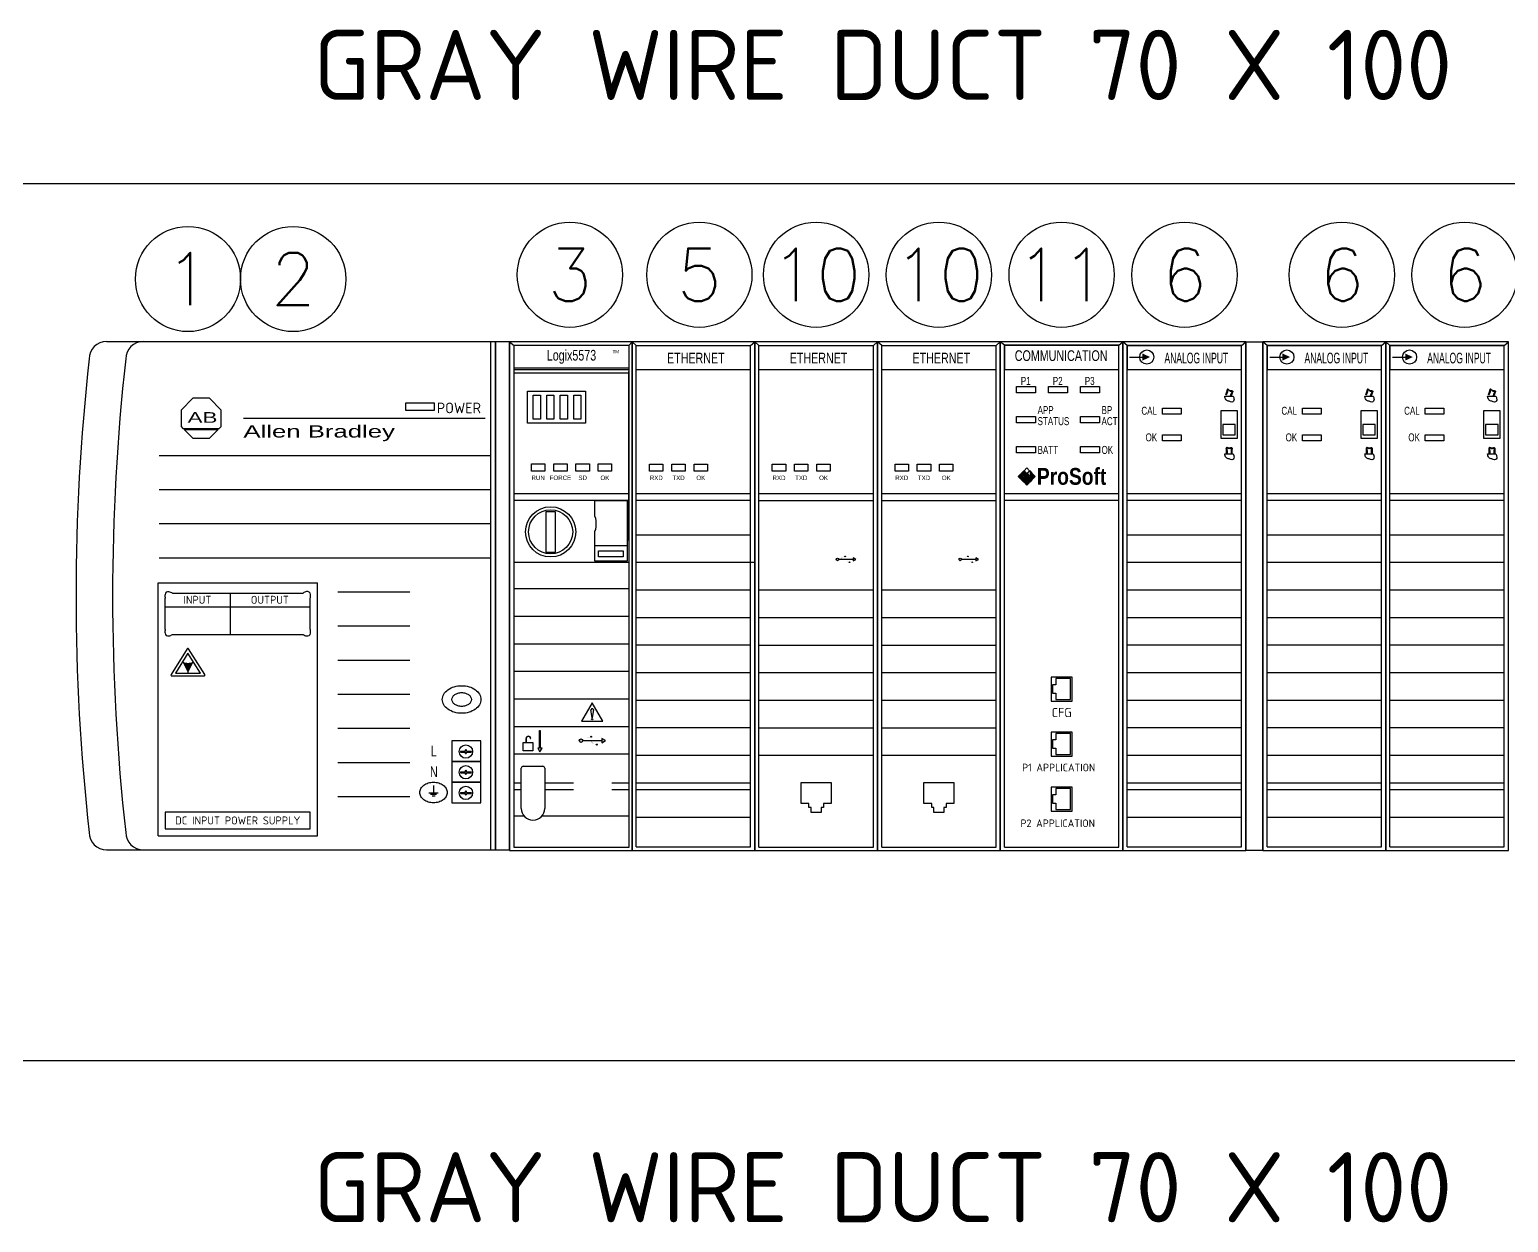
# Model space of a CAD drawing. Header units: inches. Extents: x 564911 to 603980, y 458630 to 507164.
# Drawn here: x 590686.2 to 591108, y 499064.7 to 499404.8 of the extents above; entities that cross this region are included whole.
import ezdxf
from ezdxf.enums import TextEntityAlignment as Align

# ---------------------------------------------------------------- set-up
doc = ezdxf.new("R2010")
doc.units = ezdxf.units.IN
doc.header["$MEASUREMENT"] = 0
for name, color, linetype in [('box', 2, 'Continuous'), ('CLOUD', 2, 'Continuous'), ('NOTATIONS', 7, 'Continuous'), ('STEXT', 2, 'Continuous')]:
    doc.layers.add(name, color=color, linetype=linetype)
doc.styles.add('ALLEN', font='swissi.ttf', dxfattribs={"width": 1.5})
doc.styles.add('ISO3098B', font='ISO3098B.shx')
doc.styles.add('S', font='SIMPLEX.SHX')

# ---------------------------------------------------------------- blocks, each defined once
blk = doc.blocks.new('1756-POWER SUPPLY')
at = {"color": 0}
for p, q in [((5018.78, 3911.3), (5133.65, 3911.3)), ((5129.7, 3766.3), (5129.7, 3911.3)), ((5133.65, 3766.3), (5133.65, 3911.3)), ((5033.76, 3878.81), (5128.32, 3878.81)), ((5033.76, 3869.08), (5128.32, 3869.08)), ((5033.76, 3859.36), (5128.32, 3859.36)), ((5033.76, 3849.63), (5128.32, 3849.63)), ((5084.7, 3839.9), (5105.31, 3839.9)), ((5084.7, 3830.18), (5105.31, 3830.18)), ((5084.7, 3820.45), (5105.31, 3820.45)), ((5084.7, 3810.72), (5105.31, 3810.72)), ((5084.7, 3800.99), (5105.31, 3800.99)), ((5084.7, 3791.27), (5105.31, 3791.27)), ((5084.7, 3781.54), (5105.31, 3781.54)), ((5018.78, 3766.3), (5133.65, 3766.3))]:
    blk.add_line(p, q, dxfattribs=at)
at = {"color": 7, "linetype": 'Continuous'}
for p, q in [((5128.32, 3766.3), (5128.32, 3911.3)), ((5129.7, 3911.3), (5129.7, 3766.3)), ((5129.7, 3911.3), (5129.7, 3766.3)), ((5057.8, 3889.38), (5126.74, 3889.38)), ((5037.57, 3839.53), (5074.8, 3839.53)), ((5035.5, 3835.59), (5076.87, 3835.59)), ((5037.57, 3827.75), (5074.8, 3827.75)), ((5117.29, 3791.54), (5125.56, 3791.54)), ((5117.29, 3785.64), (5125.56, 3785.64))]:
    blk.add_line(p, q, dxfattribs=at)
for p, q in [((5040.54, 3886.5), (5050.91, 3886.5)), ((5040.86, 3886.19), (5050.59, 3886.19)), ((5121.13, 3796.25), (5121.13, 3796.25)), ((5121.38, 3796.25), (5121.38, 3796.25)), ((5119.36, 3794.48), (5119.36, 3794.48)), ((5119.36, 3794.23), (5119.36, 3794.23)), ((5119.7, 3794.48), (5121.13, 3794.48)), ((5119.7, 3794.23), (5121.13, 3794.23)), ((5121.13, 3794.48), (5121.13, 3794.89)), ((5121.13, 3793.82), (5121.13, 3794.23)), ((5121.13, 3792.46), (5121.13, 3792.47)), ((5121.38, 3794.48), (5121.38, 3794.89)), ((5121.38, 3794.48), (5122.81, 3794.48)), ((5121.38, 3793.82), (5121.38, 3794.23)), ((5121.38, 3794.23), (5122.81, 3794.23)), ((5121.38, 3792.46), (5121.38, 3792.47)), ((5123.15, 3794.48), (5123.15, 3794.48)), ((5123.15, 3794.23), (5123.15, 3794.23)), ((5119.36, 3788.59), (5119.36, 3788.59)), ((5119.36, 3788.34), (5119.36, 3788.34)), ((5119.7, 3788.59), (5121.13, 3788.59)), ((5119.7, 3788.34), (5121.13, 3788.34)), ((5121.13, 3788.59), (5121.13, 3789)), ((5121.13, 3787.93), (5121.13, 3788.34)), ((5121.38, 3788.59), (5121.38, 3789)), ((5121.38, 3788.59), (5122.81, 3788.59)), ((5121.38, 3787.93), (5121.38, 3788.34)), ((5121.38, 3788.34), (5122.81, 3788.34)), ((5123.15, 3788.59), (5123.15, 3788.59)), ((5123.15, 3788.34), (5123.15, 3788.34)), ((5119.36, 3782.7), (5119.36, 3782.7)), ((5119.36, 3782.45), (5119.36, 3782.45)), ((5119.7, 3782.7), (5121.13, 3782.7)), ((5119.7, 3782.45), (5121.13, 3782.45)), ((5121.13, 3782.7), (5121.13, 3783.11)), ((5121.13, 3782.04), (5121.13, 3782.45)), ((5121.38, 3782.7), (5121.38, 3783.11)), ((5121.38, 3782.7), (5122.81, 3782.7)), ((5121.38, 3782.04), (5121.38, 3782.45)), ((5121.38, 3782.45), (5122.81, 3782.45)), ((5123.15, 3782.7), (5123.15, 3782.7)), ((5123.15, 3782.45), (5123.15, 3782.45))]:
    blk.add_line(p, q)
at = {"color": 1, "linetype": 'Continuous'}
for p, q in [((5033.44, 3842.48), (5078.94, 3842.48)), ((5125.56, 3797.43), (5117.29, 3797.43)), ((5117.29, 3797.43), (5117.29, 3791.54)), ((5125.56, 3791.54), (5125.56, 3797.43)), ((5117.29, 3791.54), (5117.29, 3785.64)), ((5125.56, 3791.54), (5117.29, 3791.54)), ((5125.56, 3785.64), (5125.56, 3791.54)), ((5117.29, 3785.64), (5117.29, 3779.75)), ((5125.56, 3785.64), (5117.29, 3785.64)), ((5125.56, 3779.75), (5125.56, 3785.64)), ((5117.29, 3779.75), (5125.56, 3779.75)), ((5033.44, 3770.3), (5078.94, 3770.3))]:
    blk.add_line(p, q, dxfattribs=at)
for points in [[(5050.91, 3886.5), (5051.42, 3887.02), (5051.42, 3891.74), (5048.09, 3895.08), (5043.36, 3895.08), (5040.03, 3891.74), (5040.03, 3887.02), (5040.54, 3886.5)], [(5040.86, 3886.19), (5043.36, 3883.68), (5048.09, 3883.68), (5050.59, 3886.19)]]:
    blk.add_lwpolyline(points)
at = {"color": 7, "linetype": 'Continuous'}
for points in [[(5103.99, 3891.73), (5112.27, 3891.73), (5112.27, 3893.69), (5103.99, 3893.69)], [(5041.99, 3822.46), (5038.4, 3816.73), (5045.58, 3816.73)], [(5035.5, 3772.33), (5076.87, 3772.33), (5076.87, 3777.11), (5035.5, 3777.11)]]:
    blk.add_lwpolyline(points, close=True, dxfattribs=at)
at = {"color": 1, "linetype": 'Continuous'}
for points in [[(5033.44, 3770.3), (5033.44, 3842.48)], [(5078.94, 3770.3), (5078.94, 3842.48)]]:
    blk.add_lwpolyline(points, dxfattribs=at)
at = {"color": 7, "linetype": 'Continuous'}
for points in [[(5037.58, 3839.53, 0.07101), (5036.56, 3839.92, 0.198286), (5035.81, 3839.79, 0.198286), (5035.44, 3839.12, 0.095566), (5035.5, 3838.06, 0.055979)], [(5076.87, 3838.06, 0.098669), (5076.94, 3839.16, 0.198286), (5076.57, 3839.82, 0.198286), (5075.82, 3839.96, 0.098669), (5074.8, 3839.53, 0.055979)], [(5035.5, 3829.22, 0.098669), (5035.44, 3828.12, 0.198286), (5035.8, 3827.46, 0.198286), (5036.55, 3827.32, 0.098669), (5037.57, 3827.75, 0.055979)], [(5074.8, 3827.75, 0.098669), (5075.82, 3827.32, 0.198286), (5076.57, 3827.46, 0.198286), (5076.94, 3828.12, 0.098669), (5076.87, 3829.22, 0.055979)]]:
    blk.add_lwpolyline(points, format="xyb", dxfattribs=at)
for points in [[(5054.12, 3827.75), (5054.12, 3839.53)], [(5035.5, 3829.22), (5035.5, 3838.06)], [(5076.87, 3829.22), (5076.87, 3838.06)], [(5041.99, 3818.94), (5041.99, 3816.73)]]:
    blk.add_lwpolyline(points, dxfattribs=at)
for points in [[(5037.15, 3816.29, 0.57735), (5037.35, 3815.96), (5046.58, 3815.96, 0.57735), (5046.79, 3816.29), (5042.17, 3823.66, 0.577349), (5041.76, 3823.66)], [(5114.53, 3809.21, -0.132462), (5114.95, 3810.71, -0.10669), (5116.15, 3811.99, -0.083191), (5117.94, 3812.84, -0.071839), (5120.05, 3813.14, -0.071839), (5122.16, 3812.84, -0.083191), (5123.95, 3811.99, -0.10669), (5125.14, 3810.71, -0.132462), (5125.56, 3809.21, -0.132462), (5125.14, 3807.71, -0.10669), (5123.95, 3806.43, -0.083191), (5122.16, 3805.58, -0.071839), (5120.05, 3805.28, -0.071839), (5117.94, 3805.58, -0.083191), (5116.15, 3806.43, -0.10669), (5114.95, 3807.71, -0.132462)], [(5117.29, 3809.21, -0.132462), (5117.5, 3809.96, -0.10669), (5118.1, 3810.6, -0.083191), (5118.99, 3811.03, -0.071839), (5120.05, 3811.18, -0.071839), (5121.1, 3811.03, -0.083191), (5122, 3810.6, -0.10669), (5122.6, 3809.96, -0.132462), (5122.81, 3809.21, -0.132462), (5122.6, 3808.46, -0.10669), (5122, 3807.82, -0.083191), (5121.1, 3807.4, -0.071839), (5120.05, 3807.25, -0.071839), (5118.99, 3807.4, -0.083191), (5118.1, 3807.82, -0.10669), (5117.5, 3808.46, -0.132462)]]:
    blk.add_lwpolyline(points, format="xyb", close=True, dxfattribs=at)
at = {"color": 3, "linetype": 'Continuous'}
blk.add_lwpolyline([(5108.13, 3782.7, -0.125788), (5108.43, 3783.83, -0.105927), (5109.27, 3784.78, -0.08626), (5110.53, 3785.42, -0.076135), (5112.02, 3785.64, -0.076135), (5113.51, 3785.42, -0.08626), (5114.77, 3784.78, -0.105927), (5115.62, 3783.83, -0.125788), (5115.91, 3782.7, -0.125788), (5115.62, 3781.57, -0.105927), (5114.77, 3780.61, -0.08626), (5113.51, 3779.98, -0.076135), (5112.02, 3779.75, -0.076135), (5110.53, 3779.98, -0.08626), (5109.27, 3780.61, -0.105927), (5108.43, 3781.57, -0.125788)], format="xyb", close=True, dxfattribs=at)
for points in [[(5112.02, 3784.66), (5112.02, 3782.64)], [(5110.72, 3782.64), (5113.32, 3782.64)], [(5111.16, 3782.21), (5112.89, 3782.21)], [(5111.59, 3781.78), (5112.45, 3781.78)]]:
    blk.add_lwpolyline(points, dxfattribs=at)
for centre in [(5121.25, 3794.36), (5121.25, 3788.47), (5121.25, 3782.57)]:
    blk.add_circle(centre, 1.9)
at = {"color": 0}
for centre, radius, start, end in [((5018.78, 3906.3), 5, 90, 180), ((5029.22, 3906.3), 5, 90, 180), ((5620.4, 3838.8), 610.35, 173.65057, 186.34943), ((5630.83, 3838.8), 610.35, 173.65057, 186.34943), ((5018.78, 3771.3), 5, 180, 270), ((5029.22, 3771.3), 5, 180, 270)]:
    blk.add_arc(centre, radius, start, end, dxfattribs=at)
for centre, radius, start, end in [((5121.25, 3794.36), 1.56, 175.4117, 184.5883), ((5121.25, 3794.36), 0.55, 76.8694, 103.1306), ((5121.25, 3794.36), 0.55, 256.8694, 283.1306), ((5121.25, 3794.36), 1.56, 355.4117, 4.5883), ((5121.25, 3788.47), 1.56, 175.4117, 184.5883), ((5121.25, 3788.47), 0.55, 76.8694, 103.1306), ((5121.25, 3788.47), 0.55, 256.8694, 283.1306), ((5121.25, 3788.47), 1.56, 355.4117, 4.5883), ((5121.25, 3782.57), 1.56, 175.4117, 184.5883), ((5121.25, 3782.57), 0.55, 76.8694, 103.1306), ((5121.25, 3782.57), 0.55, 256.8694, 283.1306), ((5121.25, 3782.57), 1.56, 355.4117, 4.5883)]:
    blk.add_arc(centre, radius, start, end)
for points in [[(5041.99, 3816.73), (5040.91, 3819.5), (5040.35, 3820.02)], [(5041.99, 3816.73), (5040.35, 3820.02), (5041.15, 3819.73)], [(5041.99, 3816.73), (5041.37, 3818.9), (5040.91, 3819.5)], [(5041.99, 3816.73), (5041.15, 3819.73), (5041.99, 3819.63)], [(5041.99, 3816.73), (5041.71, 3818.22), (5041.37, 3818.9)], [(5041.99, 3816.73), (5041.92, 3817.49), (5041.71, 3818.22)], [(5041.99, 3816.73), (5042.83, 3819.73), (5043.63, 3820.02)], [(5041.99, 3816.73), (5043.63, 3820.02), (5043.07, 3819.5)], [(5041.99, 3816.73), (5041.99, 3819.63), (5042.83, 3819.73)], [(5041.99, 3816.73), (5043.07, 3819.5), (5042.61, 3818.9)], [(5041.99, 3816.73), (5042.61, 3818.9), (5042.27, 3818.22)], [(5041.99, 3816.73), (5042.27, 3818.22), (5042.06, 3817.49)], [(5041.99, 3816.73), (5042.06, 3817.49), (5041.99, 3816.73)]]:
    blk.add_solid(points)
at = {"color": 7, "style": 'ALLEN', "width": 1.5}
blk.add_text('AB', height=3.044, dxfattribs=at).set_placement((5046.13, 3889.62), align=Align.MIDDLE_CENTER)
at = {"color": 7, "width": 0.75}
for s, p in [('L', (5112.12, 3794.48)), ('N', (5112.12, 3788.59))]:
    blk.add_text(s, height=3.04, dxfattribs=at).set_placement(p, align=Align.MIDDLE_CENTER)
at = {"layer": 'STEXT', "color": 2, "style": 'ISO3098B'}
blk.add_text('POWER', height=3.044, dxfattribs=at).set_placement((5125.56, 3892.34), align=Align.MIDDLE_RIGHT)
at = {"layer": 'STEXT', "color": 2, "style": 'ALLEN', "width": 1.5}
blk.add_text('Allen Bradley', height=3.5, dxfattribs=at).set_placement((5057.8, 3885.66), align=Align.MIDDLE_LEFT)
at = {"layer": 'STEXT', "color": 2, "style": 'ISO3098B'}
for s, height, p in [('INPUT', 2.283, (5044.67, 3837.63)), ('OUTPUT', 2.283, (5065.35, 3837.63)), ('DC INPUT POWER SUPPLY', 2.2827, (5056.19, 3774.72))]:
    blk.add_text(s, height=height, dxfattribs=at).set_placement(p, align=Align.MIDDLE_CENTER)
blk = doc.blocks.new('1756-CONTROLLOGIX')
h = blk.add_hatch(color=1)
edge = h.paths.add_edge_path()
edge.add_arc((5801.9, 4075.06), 0.13, 0, 360)
h = blk.add_hatch(color=1)
edge = h.paths.add_edge_path()
edge.add_arc((5798.98, 4073.95), 0.5, 0, 360)
h.paths.add_polyline_path([(5799.48, 4073.99), (5804.9, 4073.99), (5804.9, 4073.9), (5799.48, 4073.9)])
h.paths.add_polyline_path([(5805.95, 4073.95), (5804.9, 4074.55), (5804.9, 4073.34)])
h = blk.add_hatch(color=1)
edge = h.paths.add_edge_path()
edge.add_arc((5803.54, 4072.83), 0.13, 0, 360)
at = {"color": 1}
for p, q in [((5778.57, 4187.64), (5779.98, 4186.66)), ((5813.57, 4187.64), (5812.62, 4186.66)), ((5802.86, 4129.56), (5812.23, 4129.56)), ((5783.32, 4073.39), (5783.32, 4074.55)), ((5783.39, 4074.55), (5783.39, 4073.39)), ((5784.6, 4074.55), (5784.68, 4074.55)), ((5782.46, 4066.64), (5788.16, 4066.64)), ((5781.96, 4054.64), (5781.96, 4066.14)), ((5788.66, 4066.14), (5788.66, 4054.64)), ((5778.57, 4042.65), (5813.57, 4042.65))]:
    blk.add_line(p, q, dxfattribs=at)
at = {"color": 1, "linetype": 'Continuous'}
for p, q in [((5813.57, 4187.64), (5778.57, 4187.64)), ((5778.57, 4042.91), (5778.57, 4187.64)), ((5778.57, 4187.64), (5778.57, 4042.65)), ((5812.62, 4186.66), (5779.98, 4186.66)), ((5813.57, 4042.91), (5813.57, 4187.64)), ((5813.57, 4187.64), (5813.57, 4042.65)), ((5779.98, 4180.29), (5812.62, 4180.29)), ((5779.98, 4179.8), (5812.62, 4179.8)), ((5779.98, 4178.82), (5812.62, 4178.82))]:
    blk.add_line(p, q, dxfattribs=at)
for points in [[(5812.62, 4186.66), (5812.62, 4043.46), (5779.98, 4043.46), (5779.98, 4186.66)], [(5812.62, 4131.06), (5812.62, 4179.18)], [(5779.98, 4144.44), (5812.62, 4144.44)], [(5779.98, 4142.47), (5812.62, 4142.47)], [(5779.98, 4124.8), (5812.62, 4124.8)], [(5779.98, 4117.31), (5812.62, 4117.31)], [(5779.98, 4109.46), (5812.62, 4109.46)], [(5779.98, 4101.6), (5812.62, 4101.6)], [(5779.98, 4093.74), (5812.62, 4093.74)], [(5779.98, 4085.89), (5812.62, 4085.89)], [(5779.98, 4078.03), (5812.62, 4078.03)], [(5779.98, 4070.18), (5812.62, 4070.18)], [(5779.98, 4061.95), (5781.96, 4061.95)], [(5788.66, 4061.95), (5796.82, 4061.95)], [(5807.82, 4061.95), (5812.62, 4061.95)], [(5779.98, 4059.98), (5781.96, 4059.98)], [(5788.66, 4059.98), (5796.82, 4059.98)], [(5807.82, 4059.98), (5812.62, 4059.98)], [(5779.98, 4052.5), (5782.73, 4052.5)], [(5787.89, 4052.5), (5812.62, 4052.5)]]:
    blk.add_lwpolyline(points, dxfattribs=at)
at = {"color": 1}
for points in [[(5783.79, 4164.46), (5783.79, 4173.59), (5800.3, 4173.59), (5800.3, 4164.46)], [(5785.39, 4172.47), (5787.42, 4172.47), (5787.42, 4165.63), (5785.39, 4165.63)], [(5789.24, 4172.47), (5791.27, 4172.47), (5791.27, 4165.63), (5789.24, 4165.63)], [(5793.09, 4172.47), (5795.12, 4172.47), (5795.12, 4165.63), (5793.09, 4165.63)], [(5796.94, 4172.47), (5798.97, 4172.47), (5798.97, 4165.63), (5796.94, 4165.63)], [(5784.87, 4150.8), (5784.87, 4152.83), (5788.68, 4152.83), (5788.68, 4150.8)], [(5791.22, 4150.8), (5791.22, 4152.83), (5795.03, 4152.83), (5795.03, 4150.8)], [(5797.57, 4150.8), (5797.57, 4152.83), (5801.38, 4152.83), (5801.38, 4150.8)], [(5803.92, 4150.8), (5803.92, 4152.83), (5807.73, 4152.83), (5807.73, 4150.8)], [(5803.98, 4128.08), (5810.99, 4128.08), (5810.99, 4126.35), (5803.98, 4126.35)], [(5802.2, 4084.71), (5799.16, 4079.46), (5805.23, 4079.46)], [(5799.48, 4073.99), (5804.9, 4073.99), (5804.9, 4073.9), (5799.48, 4073.9)], [(5805.95, 4073.95), (5804.9, 4074.55), (5804.9, 4073.34)]]:
    blk.add_lwpolyline(points, close=True, dxfattribs=at)
for points in [[(5802.86, 4133.66), (5802.86, 4125.19), (5812.23, 4125.19), (5812.23, 4142.31), (5802.86, 4142.31), (5802.86, 4137.93)], [(5802.54, 4082.7), (5802.2, 4080.51), (5802.19, 4080.46), (5801.85, 4082.7)], [(5787.21, 4071.77), (5787.21, 4076.89), (5787.4, 4076.89), (5787.4, 4071.77)], [(5783.39, 4073.39), (5785.22, 4073.39), (5785.22, 4071.08), (5782.53, 4071.08), (5782.53, 4073.39), (5783.32, 4073.39)], [(5787.21, 4071.77), (5786.7, 4071.77), (5787.3, 4070.72), (5787.91, 4071.77), (5787.4, 4071.77)]]:
    blk.add_lwpolyline(points, dxfattribs=at)
at = {"color": 1, "linetype": 'Continuous'}
blk.add_lwpolyline([(5788.99, 4127.71), (5791.7, 4127.71), (5791.7, 4139.22), (5788.99, 4139.22)], close=True, dxfattribs=at)
at = {"color": 1, "const_width": 0.02}
for points in [[(5800.06, 4073.99), (5800.82, 4074.75), (5801.9, 4075.06)], [(5801.69, 4073.91), (5802.46, 4073.14), (5803.54, 4072.83)]]:
    blk.add_lwpolyline(points, dxfattribs=at)
at = {"color": 1}
for centre, radius in [((5790.34, 4133.47), 7.15), ((5790.34, 4133.47), 6.29), ((5802.19, 4080.06), 0.193), ((5801.9, 4075.06), 0.13), ((5798.98, 4073.95), 0.5), ((5803.54, 4072.83), 0.13)]:
    blk.add_circle(centre, radius, dxfattribs=at)
for centre, radius, start, end in [((5802.2, 4082.7), 0.343, 342.1967, 196.9831), ((5784, 4074.55), 0.678, 0, 180), ((5784, 4074.55), 0.603, 0, 180), ((5782.46, 4066.14), 0.5, 90, 180), ((5788.16, 4066.14), 0.5, 0, 90), ((5785.31, 4054.64), 3.35, 180, 0)]:
    blk.add_arc(centre, radius, start, end, dxfattribs=at)
blk.add_ellipse((5802.86, 4135.79), major_axis=(0, 2.14), ratio=0.232656, start_param=3.141593, end_param=6.283185, dxfattribs=at)
for s, p in [('RUN', (5786.78, 4148.26)), ('FORCE', (5793.13, 4148.26)), ('SD', (5799.48, 4148.26)), ('OK', (5805.83, 4148.26))]:
    blk.add_text(s, height=1.27, dxfattribs=at).set_placement(p, align=Align.CENTER)
at = {"layer": 'STEXT', "color": 1, "width": 0.75}
blk.add_text('Logix5573', height=3.044, dxfattribs=at).set_placement((5796.29, 4183.84), align=Align.MIDDLE_CENTER)
blk.add_text('TM', height=1, dxfattribs=at).set_placement((5808.94, 4184.04), align=Align.BOTTOM_CENTER)
blk = doc.blocks.new('1756-ENBT')
at = {"color": 5, "linetype": 'Continuous'}
for p, q in [((6570.57, 4187.64), (6535.57, 4187.64)), ((6535.57, 4042.65), (6535.57, 4187.64)), ((6535.57, 4187.64), (6535.57, 4042.65)), ((6535.57, 4042.65), (6535.57, 4187.64)), ((6536.75, 4186.66), (6569.38, 4186.66)), ((6536.75, 4162.11), (6536.75, 4186.66)), ((6536.75, 4043.63), (6536.75, 4186.66)), ((6569.38, 4162.11), (6569.38, 4186.66)), ((6569.38, 4043.63), (6569.38, 4186.66)), ((6570.57, 4042.65), (6570.57, 4187.64)), ((6536.75, 4179.79), (6569.38, 4179.79)), ((6535.57, 4042.65), (6570.57, 4042.65))]:
    blk.add_line(p, q, dxfattribs=at)
for points in [[(6536.75, 4186.66), (6535.57, 4187.64)], [(6536.75, 4186.66), (6535.57, 4187.64)], [(6569.38, 4186.66), (6570.57, 4187.64)], [(6569.38, 4186.66), (6570.57, 4187.64)], [(6569.38, 4130.69), (6569.38, 4178.8)], [(6536.75, 4144.44), (6569.38, 4144.44)], [(6536.75, 4142.47), (6569.38, 4142.47)], [(6536.75, 4132.65), (6569.38, 4132.65)], [(6536.75, 4124.8), (6570.57, 4124.8)], [(6536.75, 4116.94), (6569.38, 4116.94)], [(6536.75, 4109.08), (6569.38, 4109.08)], [(6536.75, 4101.23), (6569.38, 4101.23)], [(6536.75, 4093.37), (6569.38, 4093.37)], [(6536.75, 4085.52), (6569.38, 4085.52)], [(6536.75, 4077.66), (6569.38, 4077.66)], [(6536.75, 4069.8), (6569.38, 4069.8)], [(6536.75, 4061.95), (6569.38, 4061.95)], [(6536.75, 4059.98), (6569.38, 4059.98)], [(6536.75, 4052.13), (6569.38, 4052.13)], [(6536.75, 4043.63), (6569.38, 4043.63)]]:
    blk.add_lwpolyline(points, dxfattribs=at)
at = {"color": 5}
for points in [[(6540.56, 4150.79), (6540.56, 4152.82), (6544.37, 4152.82), (6544.37, 4150.79)], [(6546.91, 4150.79), (6546.91, 4152.82), (6550.72, 4152.82), (6550.72, 4150.79)], [(6553.26, 4150.79), (6553.26, 4152.82), (6557.07, 4152.82), (6557.07, 4150.79)]]:
    blk.add_lwpolyline(points, close=True, dxfattribs=at)
for s, p in [('RXD', (6542.47, 4148.25)), ('TXD', (6548.82, 4148.25)), ('OK', (6555.17, 4148.25))]:
    blk.add_text(s, height=1.27, dxfattribs=at).set_placement(p, align=Align.CENTER)
at = {"layer": 'STEXT', "color": 5, "width": 0.75}
blk.add_text('ETHERNET', height=3.044, dxfattribs=at).set_placement((6553.75, 4180.61), align=Align.BOTTOM_CENTER)
blk = doc.blocks.new('1756-AI')
at = {"color": 0, "linetype": 'Continuous'}
for p, q in [((5976.55, 4187.64), (5976.55, 4042.65)), ((5976.55, 4042.65), (5976.55, 4187.64)), ((6011.56, 4187.64), (5976.55, 4187.64)), ((5976.55, 4187.64), (5976.55, 4042.65)), ((5977.74, 4186.66), (5977.74, 4179.79)), ((6010.37, 4186.66), (5977.74, 4186.66)), ((5977.74, 4186.66), (6010.37, 4186.66)), ((5977.74, 4043.63), (5977.74, 4186.66)), ((6010.37, 4043.63), (6010.37, 4186.66)), ((6011.56, 4042.65), (6011.56, 4187.64)), ((5977.74, 4179.79), (6010.37, 4179.79)), ((5977.74, 4179.79), (6010.37, 4179.79)), ((5976.55, 4042.65), (6011.56, 4042.65))]:
    blk.add_line(p, q, dxfattribs=at)
for points in [[(5977.74, 4186.66), (5976.55, 4187.64)], [(6010.37, 4186.66), (6011.56, 4187.64)], [(5978.46, 4183.33), (5982.54, 4183.33)], [(6006.18, 4173.63), (6005.76, 4172.49)], [(6006.33, 4173.36), (6005.98, 4172.42)], [(6006.89, 4173.9), (6007.44, 4173.7)], [(6007.42, 4172.96), (6007.07, 4172.02)], [(6007.7, 4173.07), (6007.29, 4171.94)], [(6005.99, 4156.91), (6005.99, 4155.73)], [(6006.23, 4156.71), (6006.23, 4155.73)], [(6006.58, 4157.4), (6007.17, 4157.4)], [(6007.41, 4156.71), (6007.41, 4155.73)], [(6007.65, 4156.91), (6007.65, 4155.73)], [(5977.74, 4144.44), (6010.37, 4144.44)], [(5977.74, 4142.47), (6010.37, 4142.47)], [(5977.74, 4132.65), (6010.37, 4132.65)], [(5977.74, 4124.8), (6010.37, 4124.8)], [(5977.74, 4116.94), (6010.37, 4116.94)], [(5977.74, 4109.08), (6010.37, 4109.08)], [(5977.74, 4101.23), (6010.37, 4101.23)], [(5977.74, 4093.37), (6010.37, 4093.37)], [(5977.74, 4085.52), (6010.37, 4085.52)], [(5977.74, 4077.66), (6010.37, 4077.66)], [(5977.74, 4069.8), (6010.37, 4069.8)], [(5977.74, 4061.95), (6010.37, 4061.95)], [(5977.74, 4059.98), (6010.37, 4059.98)], [(5977.74, 4052.13), (6010.37, 4052.13)], [(5977.74, 4043.63), (6010.37, 4043.63)]]:
    blk.add_lwpolyline(points, dxfattribs=at)
for points in [[(6006.82, 4170.71, -0.119506), (6006.37, 4170.82, -0.104857), (6005.98, 4171.14, -0.089155), (6005.72, 4171.62, -0.080535), (6005.63, 4172.19), (6008, 4172.19)], [(6006.89, 4173.9, 0.094503), (6006.62, 4174.11, 0.201996), (6006.39, 4174.13, 0.204226), (6006.23, 4173.97, 0.095925), (6006.18, 4173.63, 0.051944)], [(6007.04, 4173.63, 0.094503), (6006.77, 4173.84, 0.201996), (6006.54, 4173.87, 0.204226), (6006.38, 4173.7, 0.095925), (6006.33, 4173.36, 0.051944)], [(6008, 4172.19, -0.083943), (6008.23, 4171.3, -0.185954), (6008.09, 4170.71, -0.227593), (6007.59, 4170.5, -0.109754), (6006.82, 4170.71, -0.05674)], [(6007.04, 4173.63, -0.0954), (6007.38, 4173.62, -0.1984), (6007.56, 4173.48, -0.1984), (6007.58, 4173.26, -0.0954), (6007.42, 4172.96, -0.051904)], [(6007.33, 4173.74, -0.0954), (6007.66, 4173.73, -0.1984), (6007.85, 4173.59, -0.1984), (6007.86, 4173.37, -0.0954), (6007.7, 4173.07, -0.051904)], [(6006.82, 4154.26, -0.119506), (6006.37, 4154.37, -0.104857), (6005.98, 4154.69, -0.089155), (6005.72, 4155.16, -0.080535), (6005.63, 4155.73), (6008, 4155.73)], [(6006.58, 4157.4, 0.094568), (6006.26, 4157.51, 0.201764), (6006.03, 4157.46, 0.203993), (6005.94, 4157.24, 0.095994), (6005.99, 4156.91, 0.052022)], [(6006.82, 4157.2, 0.094568), (6006.49, 4157.31, 0.201764), (6006.27, 4157.26, 0.203993), (6006.17, 4157.05, 0.095994), (6006.23, 4156.71, 0.052022)], [(6006.82, 4157.2, -0.095462), (6007.14, 4157.31, -0.198168), (6007.36, 4157.25, -0.198168), (6007.45, 4157.04, -0.095462), (6007.41, 4156.71, -0.05198)], [(6008, 4155.73, -0.083943), (6008.23, 4154.84, -0.185954), (6008.09, 4154.25, -0.227593), (6007.59, 4154.05, -0.109754), (6006.82, 4154.26, -0.05674)], [(6007.06, 4157.4, -0.095462), (6007.37, 4157.5, -0.198168), (6007.6, 4157.45, -0.198168), (6007.69, 4157.24, -0.095462), (6007.65, 4156.91, -0.05198)]]:
    blk.add_lwpolyline(points, format="xyb", dxfattribs=at)
at = {"color": 0}
for points in [[(5987.82, 4168.76), (5993.17, 4168.76), (5993.17, 4167), (5987.82, 4167)], [(5987.82, 4161.17), (5993.17, 4161.17), (5993.17, 4159.41), (5987.82, 4159.41)]]:
    blk.add_lwpolyline(points, close=True, dxfattribs=at)
at = {"color": 0, "linetype": 'Continuous'}
for points in [[(6004.45, 4160.15), (6009.19, 4160.15), (6009.19, 4168), (6004.45, 4168)], [(6005.04, 4161.13), (6008.59, 4161.13), (6008.59, 4164.07), (6005.04, 4164.07)]]:
    blk.add_lwpolyline(points, close=True, dxfattribs=at)
blk.add_circle((5983.36, 4183.33), 2.01, dxfattribs=at)
at = {"color": 0}
for points in [[(5982.11, 4184.34), (5982.11, 4182.31), (5982.11, 4184.34)], [(5982.11, 4184.34), (5984.3, 4183.33), (5982.11, 4182.31)]]:
    blk.add_solid(points, dxfattribs=at)
at = {"layer": 'NOTATIONS', "color": 0, "width": 0.75}
for s, p in [('CAL', (5981.81, 4168.01)), ('OK', (5983, 4160.42))]:
    blk.add_text(s, height=2.283, dxfattribs=at).set_placement(p, align=Align.MIDDLE_LEFT)
at = {"layer": 'STEXT', "color": 0, "width": 0.6}
blk.add_text('ANALOG INPUT', height=3.0436, dxfattribs=at).set_placement((5997.48, 4180.61), align=Align.BOTTOM_CENTER)
blk = doc.blocks.new('1756EN2TR')
at = {"linetype": 'ByBlock'}
h = blk.add_hatch(color=241, dxfattribs=at)
edge = h.paths.add_edge_path()
edge.add_arc((142.55, 97.06), 0.375, 0, 360)
h.paths.add_polyline_path([(142.93, 97.09), (146.98, 97.09), (146.98, 97.02), (142.93, 97.02)])
h.paths.add_polyline_path([(147.77, 97.06), (146.98, 97.51), (146.98, 96.6)])
h = blk.add_hatch(color=241, dxfattribs=at)
edge = h.paths.add_edge_path()
edge.add_arc((144.74, 97.9), 0.0973, 0, 360)
h = blk.add_hatch(color=241, dxfattribs=at)
edge = h.paths.add_edge_path()
edge.add_arc((145.97, 96.22), 0.0973, 0, 360)
at = {"color": 241, "linetype": 'Continuous'}
for p, q in [((153.96, 159.05), (118.96, 159.05)), ((118.96, 14.06), (118.96, 159.05)), ((118.96, 159.05), (118.96, 14.06)), ((118.96, 14.06), (118.96, 159.05)), ((120.14, 158.07), (152.78, 158.07)), ((120.14, 133.52), (120.14, 158.07)), ((120.14, 15.04), (120.14, 158.07)), ((152.78, 133.52), (152.78, 158.07)), ((152.78, 15.04), (152.78, 158.07)), ((153.96, 14.06), (153.96, 159.05)), ((120.14, 151.2), (152.78, 151.2)), ((118.96, 14.06), (153.96, 14.06))]:
    blk.add_line(p, q, dxfattribs=at)
for points in [[(120.14, 158.07), (118.96, 159.05)], [(120.14, 158.07), (118.96, 159.05)], [(152.78, 158.07), (153.96, 159.05)], [(152.78, 158.07), (153.96, 159.05)], [(152.78, 102.1), (152.78, 150.22)], [(120.14, 115.85), (152.78, 115.85)], [(120.14, 113.88), (152.78, 113.88)], [(120.14, 88.35), (152.78, 88.35)], [(120.14, 80.49), (152.78, 80.49)], [(120.14, 72.64), (152.78, 72.64)], [(120.14, 64.78), (152.78, 64.78)], [(120.14, 56.93), (152.78, 56.93)], [(120.14, 49.07), (152.78, 49.07)], [(120.14, 41.21), (152.78, 41.21)], [(120.14, 15.04), (152.78, 15.04)]]:
    blk.add_lwpolyline(points, dxfattribs=at)
at = {"color": 241}
for points in [[(123.95, 122.2), (123.95, 124.23), (127.76, 124.23), (127.76, 122.2)], [(130.3, 122.2), (130.3, 124.23), (134.11, 124.23), (134.11, 122.2)], [(136.65, 122.2), (136.65, 124.23), (140.46, 124.23), (140.46, 122.2)]]:
    blk.add_lwpolyline(points, close=True, dxfattribs=at)
at = {"color": 241, "linetype": 'ByBlock'}
for points in [[(142.93, 97.09), (146.98, 97.09), (146.98, 97.02), (142.93, 97.02)], [(147.77, 97.06), (146.98, 97.51), (146.98, 96.6)]]:
    blk.add_lwpolyline(points, close=True, dxfattribs=at)
at = {"color": 241, "linetype": 'ByBlock', "const_width": 0.015}
for points in [[(143.36, 97.09), (143.93, 97.66), (144.74, 97.9)], [(144.58, 97.03), (145.16, 96.45), (145.97, 96.22)]]:
    blk.add_lwpolyline(points, dxfattribs=at)
at = {"color": 241}
for points in [[(134.4, 27.44), (132.17, 27.44), (132.17, 33.49), (140.75, 33.49), (140.75, 27.44), (138.51, 27.44)], [(135.03, 26.31), (134.4, 26.31), (134.4, 27.44)], [(137.88, 26.31), (137.88, 24.87), (135.03, 24.87), (135.03, 26.31)], [(138.51, 27.44), (138.51, 26.31), (137.88, 26.31)]]:
    blk.add_lwpolyline(points, dxfattribs=at)
at = {"color": 241, "linetype": 'ByBlock'}
for centre, radius in [((142.55, 97.06), 0.375), ((144.74, 97.9), 0.0973), ((145.97, 96.22), 0.0973)]:
    blk.add_circle(centre, radius, dxfattribs=at)
at = {"color": 241}
for s, p in [('RXD', (125.86, 119.66)), ('TXD', (132.21, 119.66)), ('OK', (138.56, 119.66))]:
    blk.add_text(s, height=1.27, dxfattribs=at).set_placement(p, align=Align.CENTER)
at = {"layer": 'STEXT', "color": 241, "width": 0.75}
blk.add_text('ETHERNET', height=3.044, dxfattribs=at).set_placement((137.14, 152.02), align=Align.BOTTOM_CENTER)
blk = doc.blocks.new('MVI56-MCMR')
h = blk.add_hatch(color=256)
h.paths.add_polyline_path([(5881.17, 4149.65), (5880.41, 4150.41), (5881.17, 4151.18), (5881.94, 4150.41)], flags=16)
h.paths.add_polyline_path([(5881.17, 4149.65), (5880.41, 4150.41)], flags=0)
h.paths.add_polyline_path([(5881.94, 4150.41), (5881.17, 4149.65)], flags=0)
h.paths.add_polyline_path([(5880.41, 4150.41), (5881.17, 4151.18)], flags=0)
edge = h.paths.add_edge_path()
edge.add_line((5881.94, 4150.41), (5881.18, 4151.18))
edge.add_line((5880.32, 4150.33), (5881.09, 4149.56))
edge.add_line((5882.03, 4150.33), (5881.26, 4149.56))
edge.add_line((5881.26, 4149.56), (5882.03, 4150.33))
for points in [[(5878.74, 4148.75), (5879.51, 4147.98), (5880.28, 4148.75), (5879.51, 4149.52)], [(5880.36, 4148.66), (5881.09, 4147.94), (5880.32, 4147.17), (5879.59, 4147.9)], [(5880.32, 4150.33), (5879.6, 4149.6), (5880.36, 4148.84), (5881.09, 4149.56)], [(5880.41, 4147.09), (5881.17, 4146.32), (5881.94, 4147.08), (5881.17, 4147.85)], [(5881.17, 4149.48), (5880.45, 4148.75), (5881.17, 4148.02), (5881.9, 4148.75)], [(5881.99, 4148.66), (5881.26, 4147.94), (5882.03, 4147.17), (5882.75, 4147.9)], [(5882.07, 4148.75), (5882.84, 4149.52), (5883.61, 4148.75), (5882.84, 4147.98)]]:
    blk.add_hatch(color=256).paths.add_polyline_path(points)
h = blk.add_hatch(color=256)
h.paths.add_polyline_path([(5881.99, 4148.84), (5881.26, 4149.56), (5882.03, 4150.33), (5882.75, 4149.6)], flags=0)
h.paths.add_polyline_path([(5881.99, 4148.84), (5881.26, 4149.56)], flags=0)
edge = h.paths.add_edge_path(flags=16)
edge.add_line((5882.75, 4149.6), (5881.99, 4148.84))
edge.add_line((5882.03, 4150.33), (5882.75, 4149.6))
edge.add_line((5881.26, 4149.56), (5882.03, 4150.33))
edge.add_line((5881.26, 4149.56), (5881.99, 4148.84))
h.paths.add_polyline_path([(5881.94, 4150.41), (5881.17, 4149.65)], flags=16)
edge = h.paths.add_edge_path()
edge.add_line((5882.75, 4149.6), (5882.03, 4150.33))
edge.add_line((5881.17, 4149.48), (5881.9, 4148.75))
edge.add_line((5882.84, 4149.52), (5882.07, 4148.75))
edge.add_line((5882.75, 4149.6), (5881.99, 4148.84))
edge.add_line((5882.03, 4150.33), (5881.26, 4149.56))
edge.add_line((5881.94, 4150.41), (5881.17, 4149.65))
at = {"color": 7, "linetype": 'Continuous'}
for p, q in [((5873.61, 4042.13), (5873.61, 4187.13)), ((5873.61, 4187.13), (5873.61, 4042.13)), ((5908.62, 4187.13), (5873.61, 4187.13)), ((5907.43, 4186.15), (5874.8, 4186.15)), ((5874.8, 4186.15), (5907.43, 4186.15)), ((5874.8, 4186.15), (5874.8, 4179.27)), ((5874.8, 4159.63), (5874.8, 4186.15)), ((5874.8, 4043.11), (5874.8, 4186.15)), ((5907.46, 4043.11), (5907.46, 4186.15)), ((5908.62, 4042.13), (5908.62, 4187.13)), ((5874.8, 4179.27), (5907.43, 4179.27)), ((5874.8, 4179.27), (5907.43, 4179.27)), ((5873.61, 4042.13), (5908.62, 4042.13))]:
    blk.add_line(p, q, dxfattribs=at)
for p, q in [((5880.41, 4150.41), (5881.17, 4151.18)), ((5881.17, 4151.18), (5880.41, 4150.41)), ((5881.17, 4151.18), (5881.94, 4150.41)), ((5881.94, 4150.41), (5881.18, 4151.18)), ((5879.51, 4149.52), (5878.74, 4148.75)), ((5878.74, 4148.75), (5879.51, 4147.98)), ((5879.51, 4149.52), (5880.28, 4148.75)), ((5880.28, 4148.75), (5879.51, 4147.98)), ((5880.36, 4148.66), (5879.59, 4147.9)), ((5879.59, 4147.9), (5880.32, 4147.17)), ((5880.32, 4150.33), (5879.6, 4149.6)), ((5879.6, 4149.6), (5880.36, 4148.84)), ((5880.32, 4150.33), (5881.09, 4149.56)), ((5881.09, 4147.94), (5880.32, 4147.17)), ((5881.09, 4149.56), (5880.36, 4148.84)), ((5880.36, 4148.66), (5881.09, 4147.94)), ((5881.17, 4149.65), (5880.41, 4150.41)), ((5881.17, 4149.65), (5880.41, 4150.41)), ((5880.41, 4150.41), (5881.17, 4149.65)), ((5881.17, 4147.85), (5880.41, 4147.09)), ((5880.41, 4147.09), (5881.17, 4146.32)), ((5881.17, 4149.48), (5880.45, 4148.75)), ((5880.45, 4148.75), (5881.17, 4148.02)), ((5881.94, 4150.41), (5881.17, 4149.65)), ((5881.94, 4150.41), (5881.17, 4149.65)), ((5881.94, 4150.41), (5881.17, 4149.65)), ((5881.17, 4149.48), (5881.9, 4148.75)), ((5881.9, 4148.75), (5881.17, 4148.02)), ((5881.17, 4147.85), (5881.94, 4147.08)), ((5881.94, 4147.08), (5881.17, 4146.32)), ((5881.26, 4149.56), (5882.03, 4150.33)), ((5882.03, 4150.33), (5881.26, 4149.56)), ((5881.99, 4148.84), (5881.26, 4149.56)), ((5881.26, 4149.56), (5881.99, 4148.84)), ((5881.99, 4148.66), (5881.26, 4147.94)), ((5881.26, 4147.94), (5882.03, 4147.17)), ((5881.94, 4150.41), (5881.94, 4150.41)), ((5882.75, 4149.6), (5881.99, 4148.84)), ((5882.75, 4149.6), (5881.99, 4148.84)), ((5881.99, 4148.66), (5882.75, 4147.9)), ((5882.03, 4150.33), (5882.75, 4149.6)), ((5882.75, 4149.6), (5882.03, 4150.33)), ((5882.75, 4147.9), (5882.03, 4147.17)), ((5882.07, 4148.75), (5882.84, 4149.52)), ((5882.84, 4147.98), (5882.07, 4148.75)), ((5882.84, 4149.52), (5883.61, 4148.75)), ((5883.61, 4148.75), (5882.84, 4147.98))]:
    blk.add_line(p, q)
for points in [[(5874.8, 4186.15), (5873.61, 4187.13)], [(5907.46, 4186.15), (5908.62, 4187.13)], [(5874.8, 4143.92), (5907.43, 4143.92)], [(5874.8, 4141.96), (5907.43, 4141.96)], [(5874.8, 4043.11), (5907.43, 4043.11)]]:
    blk.add_lwpolyline(points, dxfattribs=at)
for points in [[(5878.29, 4174.39), (5883.64, 4174.39), (5883.64, 4172.63), (5878.29, 4172.63)], [(5887.41, 4174.39), (5892.76, 4174.39), (5892.76, 4172.63), (5887.41, 4172.63)], [(5896.53, 4174.39), (5901.88, 4174.39), (5901.88, 4172.63), (5896.53, 4172.63)], [(5878.29, 4165.83), (5883.64, 4165.83), (5883.64, 4164.08), (5878.29, 4164.08)], [(5896.53, 4165.83), (5901.88, 4165.83), (5901.88, 4164.08), (5896.53, 4164.08)], [(5878.29, 4157.28), (5883.64, 4157.28), (5883.64, 4155.52), (5878.29, 4155.52)], [(5896.53, 4157.28), (5901.88, 4157.28), (5901.88, 4155.52), (5896.53, 4155.52)]]:
    blk.add_lwpolyline(points, close=True)
at = {"layer": 'CLOUD', "color": 13, "linetype": 'Continuous'}
for p, q in [((5894.13, 4091.56), (5888.1, 4091.56)), ((5888.1, 4091.56), (5888.1, 4084.72)), ((5894.13, 4084.72), (5894.13, 4091.56)), ((5889.45, 4089.31), (5888.55, 4089.31)), ((5888.55, 4089.31), (5888.55, 4086.97)), ((5893.68, 4091.11), (5889.45, 4091.11)), ((5889.45, 4091.11), (5889.45, 4089.31)), ((5893.68, 4085.17), (5893.68, 4091.11)), ((5888.1, 4084.72), (5894.13, 4084.72)), ((5888.55, 4086.97), (5889.45, 4086.97)), ((5889.45, 4086.97), (5889.45, 4085.17)), ((5889.45, 4085.17), (5893.68, 4085.17)), ((5894.13, 4075.88), (5888.1, 4075.88)), ((5888.1, 4075.88), (5888.1, 4069.04)), ((5893.68, 4075.43), (5889.45, 4075.43)), ((5889.45, 4075.43), (5889.45, 4073.63)), ((5893.68, 4069.49), (5893.68, 4075.43)), ((5894.13, 4069.04), (5894.13, 4075.88)), ((5889.45, 4073.63), (5888.55, 4073.63)), ((5888.55, 4073.63), (5888.55, 4071.29)), ((5888.55, 4071.29), (5889.45, 4071.29)), ((5889.45, 4071.29), (5889.45, 4069.49)), ((5888.1, 4069.04), (5894.13, 4069.04)), ((5889.45, 4069.49), (5893.68, 4069.49)), ((5894.13, 4060.2), (5888.1, 4060.2)), ((5888.1, 4060.2), (5888.1, 4053.36)), ((5889.45, 4057.95), (5888.55, 4057.95)), ((5888.55, 4057.95), (5888.55, 4055.61)), ((5893.68, 4059.75), (5889.45, 4059.75)), ((5889.45, 4059.75), (5889.45, 4057.95)), ((5893.68, 4053.81), (5893.68, 4059.75)), ((5894.13, 4053.36), (5894.13, 4060.2)), ((5888.55, 4055.61), (5889.45, 4055.61)), ((5889.45, 4055.61), (5889.45, 4053.81)), ((5889.45, 4053.81), (5893.68, 4053.81)), ((5888.1, 4053.36), (5894.13, 4053.36))]:
    blk.add_line(p, q, dxfattribs=at)
at = {"insert": (5884.06, 4151.18), "char_height": 4.793, "width": 21.5686, "attachment_point": 1}
blk.add_mtext('{\\fArial Narrow|b1|i0|c0|p34;ProSoft}', dxfattribs=at)
at = {"layer": 'CLOUD', "color": 0, "linetype": 'Continuous', "style": 'ISO3098B'}
for s, height, p in [('CFG', 2.625, (5888.28, 4080.13)), ('P1 APPLICATION', 2.1875, (5879.85, 4064.68, 19.92)), ('P2 APPLICATION', 2.1875, (5879.39, 4048.78, 19.92))]:
    blk.add_text(s, height=height, dxfattribs=at).set_placement(p)
at = {"layer": 'NOTATIONS', "color": 2, "width": 0.75}
for s, p in [('P1', (5879.49, 4176)), ('P2', (5888.61, 4176)), ('P3', (5897.73, 4176)), ('APP', (5884.27, 4167.69)), ('BP', (5902.51, 4167.69)), ('STATUS', (5884.27, 4164.53)), ('ACT', (5902.51, 4164.53)), ('BATT', (5884.27, 4156.33)), ('OK', (5902.51, 4156.33))]:
    blk.add_text(s, height=2.283, dxfattribs=at).set_placement(p, align=Align.MIDDLE_LEFT)
at = {"layer": 'STEXT', "color": 2, "width": 0.75}
blk.add_text('COMMUNICATION', height=3.0436, dxfattribs=at).set_placement((5890.99, 4180.78), align=Align.BOTTOM_CENTER)

msp = doc.modelspace()

# ---------------------------------------------------------------- linework, layer by layer
at = {"color": 0}
msp.add_line((591033.05255, 499315.74797), (591033.05255, 499170.74797), dxfattribs=at)
at = {"color": 3}
msp.add_lwpolyline([(591033.05255, 499315.74797), (591037.99234, 499315.74797), (591037.99234, 499170.74797), (591033.05255, 499170.74797)], close=True, dxfattribs=at)
for centre in [(590731.38055, 499333.67619), (590761.38055, 499333.67619), (590840.2994, 499334.89505), (590877.23481, 499334.89505), (590910.54752, 499334.89505), (590945.55554, 499334.89505), (590980.55039, 499334.89505), (591015.60183, 499334.89505), (591060.48285, 499334.89505), (591095.48428, 499334.89505)]:
    msp.add_circle(centre, 15, dxfattribs=at)
at = {"layer": 'box', "color": 0}
for p, q in [((590567.65108, 499360.88081), (591322.65108, 499360.88081)), ((590567.65108, 499110.88081), (591322.65108, 499110.88081))]:
    msp.add_line(p, q, dxfattribs=at)

# ---------------------------------------------------------------- block references
at = {"color": 0}
for name, p in [('1756-POWER SUPPLY', (585689.38909, 495404.57916)), ('1756-CONTROLLOGIX', (585044.4712, 495128.10532)), ('1756-ENBT', (584322.47848, 495128.10532)), ('1756-AI', (585021.49718, 495128.10532)), ('1756-AI', (585061.43841, 495128.10532)), ('1756-AI', (585096.43984, 495128.10532))]:
    msp.add_blockref(name, p, dxfattribs=at)
at = {"xscale": 1.000187999976333, "yscale": 1.000188000005437, "zscale": 1.000188}
for p in [(590774.06587, 499156.66506), (590809.07388, 499156.66506)]:
    msp.add_blockref('1756EN2TR', p, dxfattribs=at)
msp.add_blockref('MVI56-MCMR', (585089.4351, 495128.62011))

# ---------------------------------------------------------------- texts
at = {"color": 7, "style": 'ISO3098B'}
for p in [(590767.12915, 499384.73117, 87.35491), (590767.12915, 499064.73117, 87.35491)]:
    msp.add_text('GRAY WIRE DUCT 70 X 100', height=20, dxfattribs=at).set_placement(p)
at = {"color": 3, "style": 'S'}
for s, p in [('1', (590731.38055, 499333.67619)), ('2', (590761.38055, 499333.67619)), ('3', (590840.2994, 499334.89505)), ('5', (590877.23481, 499334.89505)), ('10', (590910.54752, 499334.89505)), ('10', (590945.55554, 499334.89505)), ('11', (590980.55039, 499334.89505)), ('6', (591015.60183, 499334.89505)), ('6', (591060.48285, 499334.89505)), ('6', (591095.48428, 499334.89505))]:
    msp.add_text(s, height=15, dxfattribs=at).set_placement(p, align=Align.MIDDLE_CENTER)

doc.saveas('drawing.dxf')
